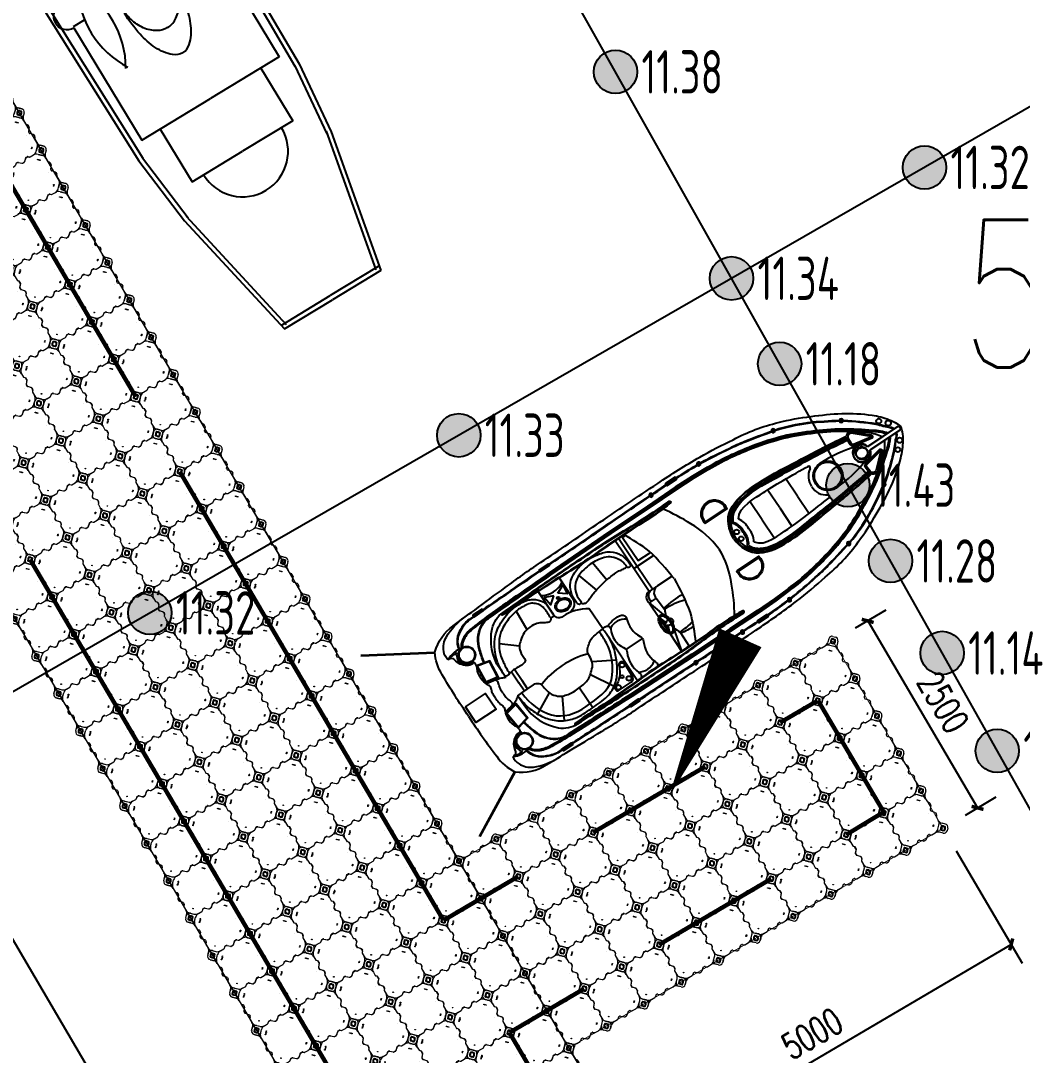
# Model space of a CAD drawing. Extents: x -51322 to 334811, y -147916 to 129288.
# Drawn here: x 205391 to 216934, y -2061 to 9863 of the extents above; entities that cross this region are included whole.
import ezdxf
from ezdxf.enums import TextEntityAlignment as Align

# ---------------------------------------------------------------- set-up
doc = ezdxf.new("R2010")
doc.units = 0
doc.header["$LTSCALE"] = 1000
doc.header["$MEASUREMENT"] = 0
doc.layers.get('0').update_dxf_attribs({"lineweight": 5})
doc.layers.add('2维浮筒', color=7, linetype='Continuous', lineweight=5)
for name, color, linetype in [('DIM_SYMB', 3, 'Continuous'), ('dmx', 1, 'Continuous'), ('furniture', 6, 'Continuous'), ('GCD', 1, 'Continuous'), ('PUB_DIM', 3, 'Continuous'), ('PUB_TEXT', 7, 'Continuous'), ('栏杆', 6, 'Continuous'), ('蓝色浮筒', 150, 'Continuous')]:
    doc.layers.add(name, color=color, linetype=linetype)
doc.styles.add('_TCH_DIM', font='SIMPLEX', dxfattribs={"bigfont": 'GBCBIG'})
doc.styles.add('_TCH_DIM_T3', font='SIMPLEX', dxfattribs={"width": 0.705882, "bigfont": 'GBCBIG'})
doc.styles.get("Standard").update_dxf_attribs({"font": 'gbenor.shx', "bigfont": 'gbcbig.shx'})
doc.dimstyles.new('_TCH_ARCH&&100', dxfattribs={"dimtxt": 297.5, "dimasz": 100, "dimexe": 250, "dimexo": 300, "dimgap": 126.25, "dimtad": 1, "dimdec": 0, "dimzin": 0, "dimdsep": 46, "dimtxsty": '_TCH_DIM_T3', "dimblk": 'ARCHTICK', "dimcen": 0.09, "dimclrt": 7, "dimazin": 2, "dimtfac": 1, "dimtdec": 0, "dimtix": 1, "dimtmove": 2, "dimatfit": 3, "dimfxl": 0, "dimtolj": 1, "dimtzin": 0, "dimarcsym": 0})

# ---------------------------------------------------------------- blocks, each defined once
blk = doc.blocks.new('gc200')
h = blk.add_hatch(color=256)
edge = h.paths.add_edge_path()
edge.add_arc((0, 0), 0.25, 0, 360)
blk.add_circle((0, 0), 0.25)
blk = doc.blocks.new('dfdfsdf')
at = {"layer": 'dmx', "linetype": 'Continuous'}
for p, q in [((113978.321, -17491.72), (113950.583, -17442.377)), ((113986.338, -17447.052), (113914.94, -17488.126))]:
    blk.add_line(p, q, dxfattribs=at)
at = {"layer": 'GCD', "linetype": 'Continuous'}
ref = blk.add_blockref('gc200', (113959.968, -17459.072, 11.38), dxfattribs=at)
ref.add_attrib('height', '11.38', dxfattribs={"linetype": 'Continuous', "height": 0.5, "width": 0.8}).set_placement((113960.268, -17459.072, 18.776), align=Align.MIDDLE_LEFT)
ref = blk.add_blockref('gc200', (113963.529, -17460.174, 11.32), dxfattribs=at)
ref.add_attrib('height', '11.32', dxfattribs={"linetype": 'Continuous', "height": 0.5, "width": 0.8}).set_placement((113963.829, -17460.174), align=Align.MIDDLE_LEFT)
ref = blk.add_blockref('gc200', (113961.306, -17461.452, 11.34), dxfattribs=at)
ref.add_attrib('height', '11.34', dxfattribs={"linetype": 'Continuous', "height": 0.5, "width": 0.8}).set_placement((113961.606, -17461.452), align=Align.MIDDLE_LEFT)
ref = blk.add_blockref('gc200', (113961.86, -17462.437, 11.18), dxfattribs=at)
ref.add_attrib('height', '11.18', dxfattribs={"linetype": 'Continuous', "height": 0.5, "width": 0.8}).set_placement((113962.16, -17462.437, 18.776), align=Align.MIDDLE_LEFT)
ref = blk.add_blockref('gc200', (113958.162, -17463.261, 11.33), dxfattribs=at)
ref.add_attrib('height', '11.33', dxfattribs={"linetype": 'Continuous', "height": 0.5, "width": 0.8}).set_placement((113958.462, -17463.261, 11.33), align=Align.MIDDLE_LEFT)
ref = blk.add_blockref('gc200', (113962.647, -17463.836, 11.43), dxfattribs=at)
ref.add_attrib('height', '11.43', dxfattribs={"linetype": 'Continuous', "height": 0.5, "width": 0.8}).set_placement((113962.947, -17463.836, 18.776), align=Align.MIDDLE_LEFT)
ref = blk.add_blockref('gc200', (113963.137, -17464.709, 11.28), dxfattribs=at)
ref.add_attrib('height', '11.28', dxfattribs={"linetype": 'Continuous', "height": 0.5, "width": 0.8}).set_placement((113963.437, -17464.709, 18.776), align=Align.MIDDLE_LEFT)
ref = blk.add_blockref('gc200', (113954.603, -17465.308, 11.32), dxfattribs=at)
ref.add_attrib('height', '11.32', dxfattribs={"linetype": 'Continuous', "height": 0.5, "width": 0.8}).set_placement((113954.903, -17465.308, 11.32), align=Align.MIDDLE_LEFT)
ref = blk.add_blockref('gc200', (113963.733, -17465.77, 11.14), dxfattribs=at)
ref.add_attrib('height', '11.14', dxfattribs={"linetype": 'Continuous', "height": 0.5, "width": 0.8}).set_placement((113964.033, -17465.77, 18.776), align=Align.MIDDLE_LEFT)
ref = blk.add_blockref('gc200', (113964.368, -17466.898, 11.37), dxfattribs=at)
ref.add_attrib('height', '11.37', dxfattribs={"linetype": 'Continuous', "height": 0.5, "width": 0.8}).set_placement((113964.668, -17466.898, 18.776), align=Align.MIDDLE_LEFT)
blk = doc.blocks.new('aefgfhfgh')
at = {"layer": '2维浮筒', "color": 150, "lineweight": 0}
for p, q in [((-49, 527), (-27, 549)), ((55, 479), (21, 445)), ((27, 549), (55, 521)), ((149, 500), (105, 500)), ((171, 484), (155, 497)), ((193, 481), (177, 481)), ((199, 484), (232, 513)), ((261, 516), (239, 516)), ((301, 484), (268, 513)), ((307, 481), (323, 481)), ((329, 484), (345, 497)), ((395, 500), (351, 500)), ((473, 549), (445, 521)), ((479, 445), (445, 479)), ((527, 549), (549, 527)), ((-49, 473), (-21, 445)), ((0, 351), (0, 395)), ((500, 351), (500, 395)), ((549, 473), (521, 445)), ((-16, 304), (-16, 326)), ((-13, 333), (-3, 345)), ((-13, 297), (16, 264)), ((19, 242), (19, 258)), ((481, 307), (481, 323)), ((484, 329), (497, 345)), ((484, 301), (513, 268)), ((516, 239), (516, 261)), ((-16, 196), (-16, 174)), ((-13, 203), (16, 236)), ((-13, 167), (-3, 155)), ((0, 105), (0, 149)), ((481, 193), (481, 177)), ((484, 199), (513, 232)), ((484, 171), (497, 155)), ((500, 105), (500, 149)), ((-49, 27), (-21, 55)), ((55, 21), (21, 55)), ((203, -13), (236, 16)), ((258, 19), (242, 19)), ((297, -13), (264, 16)), ((479, 55), (445, 21)), ((549, 27), (521, 55)), ((-27, -49), (-49, -27)), ((27, -49), (55, -21)), ((149, 0), (105, 0)), ((167, -13), (155, -3)), ((196, -16), (174, -16)), ((304, -16), (326, -16)), ((333, -13), (345, -3)), ((395, 0), (351, 0)), ((473, -49), (445, -21)), ((549, -27), (527, -49))]:
    blk.add_line(p, q, dxfattribs=at)
for centre in [(76, 415), (85, 424), (420, 420), (71, 89), (80, 80), (89, 71), (407, 65), (415, 76), (424, 85), (435, 93)]:
    blk.add_circle(centre, 3.5, dxfattribs=at)
for centre, radius, start, end in [((-22, 500), 38, 135, 225), ((-24, 500), 7, 90, 270), ((0, 522), 38, 45, 135), ((0, 500), 25, 106.2602, 163.7398), ((0, 500), 25, 196.2602, 253.7398), ((0, 524), 7, 0, 180), ((0, 500), 25, 16.2602, 73.7398), ((0, 500), 25, 286.2602, 343.7398), ((24, 500), 7, 270, 90), ((105, 570), 70, 225, 270), ((105, 430), 70, 90, 135), ((149, 490), 10, 47.7263, 90), ((177, 491), 10, 227.7263, 270), ((193, 491), 10, 270, 312.2737), ((239, 506), 10, 90, 132.2737), ((261, 506), 10, 47.7263, 90), ((307, 491), 10, 227.7263, 270), ((323, 491), 10, 270, 312.2737), ((351, 490), 10, 90, 132.2737), ((395, 570), 70, 270, 315), ((395, 430), 70, 45, 90), ((476, 500), 7, 90, 270), ((500, 522), 38, 45, 135), ((500, 500), 25, 106.2602, 163.7398), ((500, 500), 25, 196.2602, 253.7398), ((500, 524), 7, 0, 180), ((500, 500), 25, 16.2602, 73.7398), ((500, 500), 25, 286.2602, 343.7398), ((524, 500), 7, 270, 90), ((522, 500), 38, 315, 45), ((-70, 395), 70, 0, 45), ((0, 476), 7, 180, 0), ((70, 395), 70, 135, 180), ((430, 395), 70, 0, 45), ((500, 476), 7, 180, 0), ((570, 395), 70, 135, 180), ((-6, 326), 10, 137.7263, 180), ((-6, 304), 10, 180, 222.2737), ((-10, 351), 10, 317.7263, 0), ((9, 258), 10, 0, 42.2737), ((9, 242), 10, 317.7263, 0), ((491, 323), 10, 137.7263, 180), ((491, 307), 10, 180, 222.2737), ((490, 351), 10, 317.7263, 0), ((506, 261), 10, 0, 42.2737), ((506, 239), 10, 317.7263, 0), ((-6, 196), 10, 137.7263, 180), ((-6, 174), 10, 180, 222.2737), ((-10, 149), 10, 0, 42.2737), ((491, 193), 10, 137.7263, 180), ((491, 177), 10, 180, 222.2737), ((490, 149), 10, 0, 42.2737), ((-22, 0), 38, 135, 225), ((-24, 0), 7, 90, 270), ((0, 0), 25, 106.2602, 163.7398), ((-70, 105), 70, 315, 0), ((0, 24), 7, 0, 180), ((70, 105), 70, 180, 225), ((0, 0), 25, 16.2602, 73.7398), ((24, 0), 7, 270, 90), ((105, 70), 70, 225, 270), ((242, 9), 10, 90, 132.2737), ((258, 9), 10, 47.7263, 90), ((395, 70), 70, 270, 315), ((476, 0), 7, 90, 270), ((500, 0), 25, 106.2602, 163.7398), ((430, 105), 70, 315, 0), ((500, 24), 7, 0, 180), ((570, 105), 70, 180, 225), ((500, 0), 25, 16.2602, 73.7398), ((524, 0), 7, 270, 90), ((522, 0), 38, 315, 45), ((0, -22), 38, 225, 315), ((0, 0), 25, 196.2602, 253.7398), ((0, -24), 7, 180, 0), ((0, 0), 25, 286.2602, 343.7398), ((105, -70), 70, 90, 135), ((149, -10), 10, 47.7263, 90), ((174, -6), 10, 227.7263, 270), ((196, -6), 10, 270, 312.2737), ((304, -6), 10, 227.7263, 270), ((326, -6), 10, 270, 312.2737), ((351, -10), 10, 90, 132.2737), ((395, -70), 70, 45, 90), ((500, -22), 38, 225, 315), ((500, 0), 25, 196.2602, 253.7398), ((500, -24), 7, 180, 0), ((500, 0), 25, 286.2602, 343.7398)]:
    blk.add_arc(centre, radius, start, end, dxfattribs=at)
at = {"layer": '蓝色浮筒'}
for centre, radius, start, end in [((-25, 500), 5, 84.2608, 275.7392), ((0, 500), 25, 101.4783, 168.5217), ((0, 500), 25, 191.4783, 258.5217), ((0, 525), 5, 354.2608, 185.7392), ((0, 500), 25, 11.4783, 78.5217), ((0, 500), 25, 281.4783, 348.5217), ((25, 500), 5, 264.2608, 95.7392), ((475, 500), 5, 84.2608, 275.7392), ((500, 500), 25, 101.4783, 168.5217), ((500, 500), 25, 191.4783, 258.5217), ((500, 525), 5, 354.2608, 185.7392), ((500, 500), 25, 11.4783, 78.5217), ((500, 500), 25, 281.4783, 348.5217), ((525, 500), 5, 264.2608, 95.7392), ((0, 475), 5, 174.2608, 5.7392), ((500, 475), 5, 174.2608, 5.7392), ((-25, 0), 5, 84.2608, 275.7392), ((0, 0), 25, 101.4783, 168.5217), ((0, 25), 5, 354.2608, 185.7392), ((0, 0), 25, 11.4783, 78.5217), ((25, 0), 5, 264.2608, 95.7392), ((475, 0), 5, 84.2608, 275.7392), ((500, 0), 25, 101.4783, 168.5217), ((500, 25), 5, 354.2608, 185.7392), ((500, 0), 25, 11.4783, 78.5217), ((525, 0), 5, 264.2608, 95.7392), ((0, 0), 25, 191.4783, 258.5217), ((0, -25), 5, 174.2608, 5.7392), ((0, 0), 25, 281.4783, 348.5217), ((500, 0), 25, 191.4783, 258.5217), ((500, -25), 5, 174.2608, 5.7392), ((500, 0), 25, 281.4783, 348.5217)]:
    blk.add_arc(centre, radius, start, end, dxfattribs=at)
blk = doc.blocks.new('浮筒')
at = {"layer": '蓝色浮筒'}
blk.add_line((441, 238), (441, 238), dxfattribs=at)
for centre, radius, start, end in [((-25, 500), 5, 84.2608, 275.7392), ((0, 500), 25, 101.4783, 168.5217), ((0, 500), 25, 191.4783, 258.5217), ((0, 525), 5, 354.2608, 185.7392), ((0, 500), 25, 11.4783, 78.5217), ((0, 500), 25, 281.4783, 348.5217), ((25, 500), 5, 264.2608, 95.7392), ((475, 500), 5, 84.2608, 275.7392), ((500, 500), 25, 101.4783, 168.5217), ((500, 500), 25, 191.4783, 258.5217), ((500, 525), 5, 354.2608, 185.7392), ((500, 500), 25, 11.4783, 78.5217), ((500, 500), 25, 281.4783, 348.5217), ((525, 500), 5, 264.2608, 95.7392), ((0, 475), 5, 174.2608, 5.7392), ((500, 475), 5, 174.2608, 5.7392), ((-25, 0), 5, 84.2608, 275.7392), ((0, 0), 25, 101.4783, 168.5217), ((0, 25), 5, 354.2608, 185.7392), ((0, 0), 25, 11.4783, 78.5217), ((25, 0), 5, 264.2608, 95.7392), ((475, 0), 5, 84.2608, 275.7392), ((500, 0), 25, 101.4783, 168.5217), ((500, 25), 5, 354.2608, 185.7392), ((500, 0), 25, 11.4783, 78.5217), ((525, 0), 5, 264.2608, 95.7392), ((0, 0), 25, 191.4783, 258.5217), ((0, -25), 5, 174.2608, 5.7392), ((0, 0), 25, 281.4783, 348.5217), ((500, 0), 25, 191.4783, 258.5217), ((500, -25), 5, 174.2608, 5.7392), ((500, 0), 25, 281.4783, 348.5217)]:
    blk.add_arc(centre, radius, start, end, dxfattribs=at)
at = {"layer": '蓝色浮筒', "rotation": 180.0000000383531}
blk.add_blockref('aefgfhfgh', (500, 500), dxfattribs=at)
blk = doc.blocks.new('*U65')
at = {"layer": '蓝色浮筒', "rotation": 180.0000000383531}
blk.add_blockref('浮筒', (250, 250), dxfattribs=at)
blk = doc.blocks.new('*U66')
at = {"color": 0, "linetype": 'ByBlock', "lineweight": -2, "transparency": 16777216}
for p in [(0, 24000), (0, 23500), (500, 23500), (1000, 23500), (0, 23000), (500, 23000), (1000, 23000), (1500, 23000), (2000, 23000), (0, 22500), (500, 22500), (1000, 22500), (1500, 22500), (2000, 22500), (2500, 22500), (0, 22000), (500, 22000), (1000, 22000), (1500, 22000), (2000, 22000), (2500, 22000), (0, 21500), (500, 21500), (1000, 21500), (1500, 21500), (2000, 21500), (2500, 21500), (0, 21000), (500, 21000), (1000, 21000), (1500, 21000), (2000, 21000), (2500, 21000), (0, 20500), (500, 20500), (1000, 20500), (1500, 20500), (2000, 20500), (2500, 20500), (0, 20000), (500, 20000), (1000, 20000), (1500, 20000), (2000, 20000), (2500, 20000), (0, 19500), (500, 19500), (1000, 19500), (1500, 19500), (2000, 19500), (2500, 19500), (0, 19000), (500, 19000), (1000, 19000), (1500, 19000), (2000, 19000), (2500, 19000), (0, 18500), (500, 18500), (1000, 18500), (1500, 18500), (2000, 18500), (2500, 18500), (0, 18000), (500, 18000), (1000, 18000), (1500, 18000), (2000, 18000), (2500, 18000), (0, 17500), (500, 17500), (1000, 17500), (1500, 17500), (2000, 17500), (2500, 17500), (0, 17000), (500, 17000), (1000, 17000), (1500, 17000), (2000, 17000), (2500, 17000), (0, 16500), (500, 16500), (1000, 16500), (1500, 16500), (2000, 16500), (2500, 16500), (0, 16000), (500, 16000), (1000, 16000), (1500, 16000), (2000, 16000), (2500, 16000), (0, 15500), (500, 15500), (1000, 15500), (1500, 15500), (2000, 15500), (2500, 15500), (0, 15000), (500, 15000), (1000, 15000), (1500, 15000), (2000, 15000), (0, 14500), (500, 14500), (1000, 14500), (1500, 14500), (2000, 14500), (0, 14000), (500, 14000), (1000, 14000), (1500, 14000), (0, 13500), (500, 13500), (1000, 13500), (1500, 13500), (0, 13000), (500, 13000), (1000, 13000), (0, 12500), (500, 12500), (0, 12000), (500, 12000), (0, 11500), (0, 11000)]:
    blk.add_blockref('*U65', p, dxfattribs=at)
blk = doc.blocks.new('*U67')
at = {"layer": '蓝色浮筒', "rotation": 180.0000000383531}
blk.add_blockref('浮筒', (250, 250), dxfattribs=at)
blk = doc.blocks.new('*U68')
at = {"color": 0, "linetype": 'ByBlock', "lineweight": -2, "transparency": 16777216}
for p in [(0, 2000), (500, 2000), (1000, 2000), (1500, 2000), (2000, 2000), (2500, 2000), (3000, 2000), (3500, 2000), (4000, 2000), (4500, 2000), (0, 1500), (500, 1500), (1000, 1500), (1500, 1500), (2000, 1500), (2500, 1500), (3000, 1500), (3500, 1500), (4000, 1500), (4500, 1500), (0, 1000), (500, 1000), (1000, 1000), (1500, 1000), (2000, 1000), (2500, 1000), (3000, 1000), (3500, 1000), (4000, 1000), (4500, 1000), (0, 500), (500, 500), (1000, 500), (1500, 500), (2000, 500), (2500, 500), (3000, 500), (3500, 500), (4000, 500), (4500, 500), (0, 0), (500, 0), (1000, 0), (1500, 0), (2000, 0), (2500, 0), (3000, 0), (3500, 0), (4000, 0), (4500, 0)]:
    blk.add_blockref('*U67', p, dxfattribs=at)
blk = doc.blocks.new('YATE1_P')
for p, q in [((102.93, 9.82), (121.39, 9.54)), ((102.94, 10.32), (121.4, 10.04)), ((121.4, 10.04), (129.23, 9.2)), ((121.34, 9.54), (129.18, 8.7)), ((128.92, 8.81), (144.01, 5.73)), ((129.23, 9.2), (144.32, 6.12)), ((105.99, 8.64), (119.72, 8.64)), ((119.72, 8.64), (119.72, 0.24)), ((119.72, 6.4), (126.17, 6.4)), ((126.17, 6.4), (126.17, 0.24)), ((143.82, 6.12), (143.82, 0.24)), ((144.32, 6.12), (144.32, 0.24)), ((119.72, -8.16), (119.72, 0.24)), ((126.17, -5.92), (126.17, 0.24)), ((143.82, -5.64), (143.82, 0.24)), ((144.32, -5.64), (144.32, 0.24)), ((128.92, -8.32), (144.01, -5.24)), ((119.72, -5.92), (126.17, -5.92)), ((129.23, -8.72), (144.32, -5.64)), ((105.85, -8.12), (105.85, -6.77)), ((105.99, -8.16), (119.72, -8.16)), ((121.34, -9.06), (129.18, -8.22)), ((102.93, -9.34), (121.39, -9.06)), ((102.94, -9.84), (121.4, -9.56)), ((121.4, -9.56), (129.23, -8.72))]:
    blk.add_line(p, q)
for points in [[(111.05, 0.24, 0.136324), (110.74, 1.35, 0.106966), (109.74, 2.42, 0.081428), (108.35, 3.07, 0.069513), (106.57, 3.32, 0.069513), (104.79, 3.07, 0.081428), (103.41, 2.42, 0.106966), (102.41, 1.35, 0.136324), (102.1, 0.24, 0.136324)], [(114.12, 0.24, 0.185729), (113.73, 1.26, 0.10191), (112.16, 2.42, 0.060644), (110.14, 3.06, 0.046969), (107.41, 3.32, 0.046969)], [(111.05, 0.24, -0.136324), (110.74, -0.87, -0.106966), (109.74, -1.94, -0.081428), (108.35, -2.59, -0.069513), (106.57, -2.84, -0.069513), (104.79, -2.59, -0.081428), (103.41, -1.94, -0.106966), (102.41, -0.87, -0.136324), (102.1, 0.24, -0.136324)], [(114.12, 0.24, -0.185729), (113.73, -0.78, -0.10191), (112.16, -1.94, -0.060644), (110.14, -2.58, -0.046969), (107.41, -2.84, -0.046969)]]:
    blk.add_lwpolyline(points, format="xyb")
for centre, radius, start, end in [((126.17, 0.24), 4.76, 0, 90), ((126.17, 0.24), 4.76, 270, 0), ((107.33, -14.12), 9.84, 58.74, 119.7708), ((107.33, 2.96), 9.84, 240.2292, 301.26), ((104.56, -8.12), 1.43, 181.3023, 358.6977)]:
    blk.add_arc(centre, radius, start, end)
blk = doc.blocks.new('A$C8620f102')
for p, q in [((2.551, 10.472), (2.066, 10.472)), ((2.551, 10.472), (3.035, 10.472)), ((2.551, 9.981), (2.045, 9.981)), ((2.551, 9.981), (3.056, 9.981)), ((2.551, 9.49), (2.043, 9.49)), ((2.551, 9.49), (3.058, 9.49)), ((1.841, 6.498), (1.066, 6.498)), ((2.694, 6.454), (2.694, 6.261)), ((1.841, 6.406), (1.066, 6.406)), ((2.694, 6.261), (3.098, 6.378)), ((2.694, 6.261), (3.092, 6.261)), ((3.289, 6.329), (3.129, 6.271)), ((3.299, 6.303), (3.157, 6.252)), ((3.183, 6.261), (3.465, 6.261)), ((3.349, 6.303), (3.496, 6.25)), ((3.358, 6.329), (3.523, 6.27)), ((3.531, 6.394), (4.033, 6.261)), ((3.556, 6.261), (4.033, 6.261)), ((1.197, 5.69), (1.706, 5.742)), ((3.291, 5.219), (3.291, 5.672)), ((1.269, 5.264), (1.773, 5.411)), ((2.743, 5.042), (4.034, 5.042)), ((3.08, 4.409), (3.369, 4.9)), ((3.314, 4.213), (3.843, 4.521)), ((3.428, 3.833), (3.979, 3.836)), ((1.148, 3.599), (1.638, 3.571)), ((3.364, 3.392), (3.862, 3.115)), ((1.548, 2.859), (1.854, 3.219)), ((3.137, 3.19), (3.391, 2.692)), ((2.24, 2.828), (2.551, 2.828)), ((2.247, 2.735), (2.551, 2.735)), ((2.782, 2.828), (2.551, 2.828)), ((2.783, 2.735), (2.551, 2.735)), ((1.268, 1.921), (1.262, 1.909)), ((3.833, 1.921), (3.84, 1.909)), ((0, 0.057), (0.887, 1.52)), ((0.013, 0.049), (0.9, 1.512)), ((4.2, 1.513), (4.993, 0)), ((4.214, 1.52), (5.002, 0.016))]:
    blk.add_line(p, q)
for points in [[(2.551, 1.341, -0.01736), (1.42, 1.368, -0.12634), (0.887, 1.52, -0.172899), (0.62, 2.207, -0.013884), (0.596, 2.82, -0.008973), (0.555, 3.695, -0.01509), (0.528, 4.697, 0.002245), (0.518, 6.241, -0.003342), (0.514, 7.955, -0.016984), (0.549, 9.103, -0.024546), (0.644, 9.964, -0.067942), (0.894, 11.047, -0.033948), (1.197, 11.753, -0.022001), (1.533, 12.382, -0.042872), (1.956, 12.94, -0.059514), (2.26, 13.208, -0.046364), (2.433, 13.309, -0.104882), (2.551, 13.341, -0.104882)], [(0.682, 3.757, 0.006425), (0.669, 4.701, 0.002217), (0.659, 6.243, -0.003368), (0.649, 7.97, -0.024633), (0.668, 9.058, -0.015037), (0.757, 9.773, -0.025439), (0.825, 10.169, -0.013843), (1.017, 10.982, -0.040266), (1.317, 11.705, -0.016729), (1.689, 12.335, -0.029739), (2.166, 12.908, 0.01525), (2.423, 13.147, -0.132389), (2.478, 13.181, -0.028442), (2.502, 13.188, -0.028442)], [(0.695, 3.757, 0.006424), (0.683, 4.702, 0.002217), (0.672, 6.243, -0.003368), (0.662, 7.97, -0.024633), (0.682, 9.057, -0.015038), (0.77, 9.771, -0.025461), (0.838, 10.166, -0.013839), (1.03, 10.978, -0.040238), (1.329, 11.698, -0.016715), (1.701, 12.327, -0.029693), (2.176, 12.898, 0.015234), (2.433, 13.137, -0.134036), (2.482, 13.168, -0.024879), (2.502, 13.174, -0.024879)], [(2.551, 1.341, 0.01736), (3.681, 1.368, 0.12634), (4.214, 1.52, 0.172899), (4.481, 2.207, 0.013884), (4.505, 2.82, 0.008973), (4.546, 3.695, 0.01509), (4.573, 4.697, -0.002245), (4.583, 6.241, 0.003342), (4.587, 7.955, 0.016984), (4.552, 9.103, 0.024546), (4.457, 9.964, 0.067942), (4.207, 11.047, 0.033948), (3.904, 11.753, 0.022001), (3.568, 12.382, 0.042872), (3.145, 12.94, 0.059514), (2.841, 13.208, 0.046364), (2.668, 13.309, 0.104882), (2.551, 13.341, 0.104882)], [(4.42, 3.757, -0.006425), (4.432, 4.701, -0.002217), (4.442, 6.243, 0.003368), (4.453, 7.97, 0.024633), (4.433, 9.058, 0.015037), (4.344, 9.773, 0.025439), (4.276, 10.169, 0.013843), (4.084, 10.982, 0.040266), (3.784, 11.705, 0.016729), (3.412, 12.335, 0.029739), (2.935, 12.908, -0.01525), (2.678, 13.147, 0.132389), (2.623, 13.181, 0.028442), (2.599, 13.188, 0.028442)], [(4.406, 3.757, -0.006424), (4.418, 4.702, -0.002217), (4.429, 6.243, 0.003368), (4.439, 7.97, 0.024633), (4.419, 9.057, 0.015038), (4.331, 9.771, 0.025461), (4.263, 10.166, 0.013839), (4.071, 10.978, 0.040238), (3.772, 11.698, 0.016715), (3.4, 12.327, 0.029693), (2.925, 12.898, -0.015234), (2.668, 13.137, 0.134036), (2.619, 13.168, 0.024879), (2.599, 13.174, 0.024879)], [(0.842, 9.12, -0.031596), (0.907, 9.752, -0.004928), (0.985, 10.169, -0.02844), (1.18, 10.88, -0.042875), (1.475, 11.56, -0.035347), (1.839, 12.205, -0.024093), (2.247, 12.759, -0.079837), (2.502, 13.025)], [(0.855, 9.119, -0.031592), (0.92, 9.75, -0.004926), (0.999, 10.166, -0.028436), (1.193, 10.875, -0.042895), (1.487, 11.554, -0.035363), (1.851, 12.197, -0.024111), (2.258, 12.751, -0.077658), (2.502, 13.008, -0.077658)], [(0.869, 9.119, -0.031588), (0.934, 9.748, -0.004924), (1.012, 10.163, -0.028433), (1.207, 10.871, -0.042917), (1.499, 11.548, -0.035379), (1.862, 12.19, -0.02413), (2.269, 12.742, -0.075408), (2.502, 12.99, -0.075408)], [(4.259, 9.12, 0.031596), (4.194, 9.752, 0.004928), (4.116, 10.169, 0.02844), (3.921, 10.88, 0.042875), (3.626, 11.56, 0.035347), (3.262, 12.205, 0.024093), (2.854, 12.759, 0.079837), (2.599, 13.025)], [(4.246, 9.119, 0.031592), (4.181, 9.75, 0.004926), (4.103, 10.166, 0.028436), (3.908, 10.875, 0.042895), (3.614, 11.554, 0.035363), (3.25, 12.197, 0.024111), (2.843, 12.751, 0.077658), (2.599, 13.008, 0.077658)], [(4.232, 9.119, 0.031588), (4.167, 9.748, 0.004924), (4.089, 10.163, 0.028433), (3.895, 10.871, 0.042917), (3.602, 11.548, 0.035379), (3.239, 12.19, 0.02413), (2.832, 12.742, 0.075408), (2.599, 12.99, 0.075408)], [(0.897, 9.118, -0.031581), (0.961, 9.743, -0.00492), (1.039, 10.157, -0.028426), (1.233, 10.862, -0.042959), (1.524, 11.536, -0.035411), (1.885, 12.175, -0.028829), (2.227, 12.638, -0.092336), (2.502, 12.86, -0.080328)], [(2.093, 12.151), (2.204, 12.143, 0.382221), (2.306, 12.207), (2.389, 12.629, 0.786544), (2.329, 12.677), (2.011, 12.339, 0.616464), (2.093, 12.151, 3.844907)], [(4.204, 9.118, 0.031581), (4.14, 9.743, 0.00492), (4.062, 10.157, 0.028426), (3.868, 10.862, 0.042959), (3.577, 11.536, 0.035411), (3.216, 12.175, 0.028829), (2.874, 12.638, 0.092336), (2.599, 12.86, 0.080328)], [(3.008, 12.151), (2.897, 12.143, -0.382221), (2.795, 12.207), (2.712, 12.629, -0.786544), (2.772, 12.677), (3.09, 12.339, -0.616464), (3.008, 12.151, -3.844907)], [(0.842, 9.12), (0.822, 8.712), (0.812, 8.241), (0.817, 7.472), (0.817, 6.417), (0.837, 4.724, -0.002601), (0.857, 3.805, 0.004411), (0.873, 3.024, 0.013009), (0.91, 2.487, 0.113396), (1.012, 2.2, 0.146005), (1.152, 2.079, 1.595219)], [(0.855, 9.119), (0.836, 8.712), (0.826, 8.241), (0.831, 7.472), (0.831, 6.417), (0.851, 4.724, -0.002601), (0.871, 3.805, 0.004411), (0.887, 3.024, 0.013003), (0.923, 2.488, 0.113337), (1.023, 2.207, 0.144821), (1.155, 2.093, 0.138987)], [(0.869, 9.119), (0.85, 8.711), (0.84, 8.24), (0.845, 7.472), (0.845, 6.417), (0.864, 4.725, -0.002601), (0.885, 3.806, 0.00441), (0.901, 3.025, 0.012997), (0.937, 2.49, 0.113276), (1.035, 2.215, 0.142458), (1.159, 2.106, 0.142458)], [(0.897, 9.117), (0.877, 8.711), (0.868, 8.24), (0.873, 7.472), (0.873, 6.417), (0.892, 4.725, -0.002601), (0.912, 3.806, 0.00441), (0.929, 3.026, 0.002867), (0.934, 2.908, 0.002867)], [(4.232, 9.119), (4.251, 8.711), (4.261, 8.24), (4.256, 7.472), (4.256, 6.417), (4.237, 4.725, 0.002601), (4.217, 3.806, -0.00441), (4.2, 3.025, -0.012997), (4.164, 2.49, -0.113276), (4.066, 2.215, -0.142458), (3.942, 2.106, -0.142458)], [(4.246, 9.119), (4.265, 8.712), (4.275, 8.241), (4.27, 7.472), (4.27, 6.417), (4.25, 4.724, 0.002601), (4.23, 3.805, -0.004411), (4.214, 3.024, -0.013003), (4.178, 2.488, -0.113337), (4.078, 2.207, -0.144821), (3.946, 2.093, -0.138987)], [(4.259, 9.12), (4.279, 8.712), (4.289, 8.241), (4.284, 7.472), (4.284, 6.417), (4.264, 4.724, 0.002601), (4.244, 3.805, -0.004411), (4.228, 3.024, -0.013009), (4.191, 2.487, -0.113396), (4.089, 2.2, -0.146005), (3.949, 2.079, -1.595219)], [(4.204, 9.117), (4.224, 8.711), (4.233, 8.24), (4.228, 7.472), (4.228, 6.417), (4.209, 4.725, 0.002601), (4.189, 3.806, -0.00441), (4.172, 3.026, -0.002867), (4.167, 2.908, -0.002867)], [(1.892, 8.352), (1.892, 8.96, 0.483063), (1.51, 8.662, 0.50024), (1.892, 8.352, 0.418424)], [(3.209, 8.352), (3.209, 8.96, -0.483063), (3.591, 8.662, -0.50024), (3.209, 8.352, -0.418424)], [(2.551, 8.286, 0.096403), (1.711, 8.072, 0.040538), (1.071, 7.727, 1.92312)], [(2.551, 8.286, -0.096403), (3.39, 8.072, -0.040538), (4.03, 7.727, -1.92312)], [(2.285, 2.551), (2.035, 2.551, -0.202722), (1.176, 2.918, -0.178768), (1.002, 3.337, 0.010028), (0.983, 4.195, -0.005356), (0.971, 5.613, -0.016605), (0.989, 6.759, 0.018921), (1.004, 7.948, -0.925873), (1.05, 7.955, -0.041202), (1.07, 7.744, -0.024461), (1.071, 7.062, 0.012888), (1.079, 5.748, -0.019359), (1.064, 4.979, 0.002375), (1.046, 4.09, -0.006386), (1.051, 3.524, -0.013656), (1.048, 3.297, -0.862706), (1.005, 3.292, 0.648089)], [(1.018, 3.295, -0.016488), (1.015, 3.337, 0.010023), (0.997, 4.196, -0.005356), (0.985, 5.613, -0.016607), (1.003, 6.758, 0.018921), (1.017, 7.949, 0.01143), (1.017, 7.949, -0.913283), (1.036, 7.953, -0.041174), (1.056, 7.744, -0.024478), (1.057, 7.062, 0.012889), (1.065, 5.748, -0.019362), (1.05, 4.98, 0.002377), (1.032, 4.09, -0.006391), (1.037, 3.524, -0.013664), (1.034, 3.297, 0.000701), (1.034, 3.297, -0.819976), (1.018, 3.295, -0.819976)], [(2.792, 2.551), (3.066, 2.551, 0.202722), (3.925, 2.918, 0.178768), (4.099, 3.337, -0.010028), (4.118, 4.195, 0.005356), (4.13, 5.613, 0.016605), (4.112, 6.759, -0.018921), (4.097, 7.948, 0.925873), (4.051, 7.955, 0.041202), (4.031, 7.744, 0.024461), (4.03, 7.062, -0.012888), (4.022, 5.748, 0.019359), (4.037, 4.979, -0.002375), (4.055, 4.09, 0.006386), (4.05, 3.524, 0.013656), (4.053, 3.297, 0.862706), (4.096, 3.292, -0.648089)], [(4.083, 3.295, 0.016488), (4.086, 3.337, -0.010023), (4.104, 4.196, 0.005356), (4.116, 5.613, 0.016607), (4.098, 6.758, -0.018921), (4.084, 7.949, -0.01143), (4.084, 7.949, 0.913283), (4.065, 7.953, 0.041174), (4.045, 7.744, 0.024478), (4.044, 7.062, -0.012889), (4.036, 5.748, 0.019362), (4.051, 4.98, -0.002377), (4.069, 4.09, 0.006391), (4.064, 3.524, 0.013664), (4.067, 3.297, -0.000701), (4.067, 3.297, 0.819976), (4.083, 3.295, 0.819976)], [(2.551, 7.051, 0.033687), (1.699, 6.921, 0.051879), (1.066, 6.645, 1.92312)], [(2.473, 7.041), (2.473, 6.641, 0.462925), (2.694, 6.454), (3.016, 6.473)], [(2.551, 7.051, -0.033687), (3.402, 6.921, -0.051879), (4.035, 6.645, -1.92312)], [(2.473, 6.641), (2.473, 6.468, 0.545737), (2.694, 6.326, 0.282905)], [(2.473, 6.468), (2.473, 6.406, 0.516839), (2.694, 6.261, 0.282905)], [(2.611, 5.174, -0.164009), (2.574, 5.573, -0.407559), (2.703, 5.627, 0.20466), (3.223, 5.651, -0.28657), (3.361, 5.655, 0.198759), (3.897, 5.618, -0.45148), (4.029, 5.593, -1.463971)], [(2.6, 5.036), (2.039, 5.036, 0.158322), (1.849, 4.432, -0.417676), (1.71, 4.276), (1.049, 4.276)], [(2.6, 5.036, -0.291269), (2.613, 5.176, -0.299867), (2.703, 5.188, 0.273478), (3.223, 5.197, -0.28657), (3.361, 5.201, 0.198759), (3.897, 5.164, -0.45148), (4.029, 5.14, -1.463971)], [(2.792, 2.551), (2.783, 2.661), (2.781, 2.994, -0.448043), (2.937, 3.153, 0.025561), (3.107, 3.181, 0.15676), (3.276, 3.282, 0.144288), (3.367, 3.398, 0.079427), (3.428, 3.671, 0.054179), (3.412, 3.985, 0.127294), (3.311, 4.217, -0.025195), (3.198, 4.347, 0.112656), (3.079, 4.409, 0.061652), (2.913, 4.434, -0.222278), (2.786, 4.49, -0.049109), (2.701, 4.591, -0.09997), (2.635, 4.717, -0.045992), (2.606, 4.926), (2.6, 5.036)], [(1.061, 4.853), (1.649, 4.853, -0.406088), (1.856, 4.561)], [(0.682, 3.757, -0.002942), (0.692, 3.07, 0.002013), (0.701, 2.633, 0.130442), (0.778, 2.321, 0.261246), (1.143, 2.01, 0.209197)], [(0.695, 3.757, -0.002941), (0.705, 3.07, 0.002014), (0.715, 2.633, 0.130992), (0.791, 2.327, 0.261832), (1.146, 2.024, 0.261832)], [(4.406, 3.757, 0.002941), (4.396, 3.07, -0.002014), (4.386, 2.633, -0.130992), (4.31, 2.327, -0.261832), (3.955, 2.024, -0.261832)], [(4.42, 3.757, 0.002942), (4.41, 3.07, -0.002013), (4.4, 2.633, -0.130442), (4.323, 2.321, -0.261246), (3.958, 2.01, -0.209197)], [(1.73, 2.337, -0.043334), (1.415, 2.417, -0.18333), (0.998, 2.737, -0.123985), (0.911, 3.114, 0.015377), (0.892, 3.387)], [(3.371, 2.337, 0.043334), (3.687, 2.417, 0.18333), (4.103, 2.737, 0.123985), (4.19, 3.114, -0.015377), (4.209, 3.387)], [(1.727, 2.323, -0.043195), (1.41, 2.404, -0.183415), (0.986, 2.73, -0.094511), (0.901, 3.02)], [(3.374, 2.323, 0.043195), (3.691, 2.404, 0.183415), (4.115, 2.73, 0.094511), (4.2, 3.02)], [(1.205, 1.672, -0.164393), (0.99, 1.699, -0.188684), (0.742, 1.936, -0.10758), (0.602, 2.549)], [(3.896, 1.672, 0.164393), (4.111, 1.699, 0.188684), (4.359, 1.936, 0.10758), (4.499, 2.549)]]:
    blk.add_lwpolyline(points, format="xyb")
for points in [[(2.502, 12.456), (2.502, 13.3)], [(2.502, 13.3), (2.502, 12.45)], [(2.599, 13.3), (2.599, 12.45)], [(2.599, 12.456), (2.599, 13.3)], [(0.643, 8.368), (0.619, 8.368), (0.619, 8.105), (0.645, 8.105)], [(0.659, 8.105), (0.677, 8.105), (0.677, 8.368), (0.657, 8.368)], [(4.442, 8.105), (4.424, 8.105), (4.424, 8.368), (4.444, 8.368)], [(4.458, 8.368), (4.482, 8.368), (4.482, 8.105), (4.456, 8.105)], [(1.098, 6.663), (1.098, 6.591), (1.743, 6.591), (1.743, 6.931)], [(2.473, 6.406), (1.841, 6.406), (1.841, 6.951)], [(2.473, 6.498), (1.841, 6.498)], [(3.65, 6.478), (4.035, 6.473)], [(0.669, 4.823), (0.651, 4.823), (0.651, 4.571), (0.672, 4.571)], [(0.686, 4.571), (0.7, 4.571), (0.7, 4.823), (0.682, 4.823)], [(4.415, 4.571), (4.401, 4.571), (4.401, 4.823), (4.419, 4.823)], [(4.432, 4.823), (4.45, 4.823), (4.45, 4.571), (4.429, 4.571)], [(0.693, 2.976), (0.668, 2.976), (0.668, 2.721), (0.699, 2.721)], [(0.712, 2.721), (0.722, 2.721), (0.722, 2.976), (0.707, 2.976)], [(4.389, 2.721), (4.379, 2.721), (4.379, 2.976), (4.394, 2.976)], [(4.408, 2.976), (4.433, 2.976), (4.433, 2.721), (4.402, 2.721)]]:
    blk.add_lwpolyline(points)
for points in [[(2.095, 12.185), (2.208, 12.177, 0.383069), (2.273, 12.216), (2.356, 12.642, 0.853636), (2.351, 12.65), (2.037, 12.316, 0.613527)], [(3.006, 12.185), (2.893, 12.177, -0.383069), (2.828, 12.216), (2.745, 12.642, -0.853636), (2.75, 12.65), (3.064, 12.316, -0.613527)], [(1.864, 8.375), (1.864, 8.937, 0.460147), (1.537, 8.662, 0.47706)], [(3.237, 8.375), (3.237, 8.937, -0.460147), (3.564, 8.662, -0.47706)], [(3.525, 5.013, 0.917705), (3.526, 4.87, -0.209704), (3.864, 4.543, 0.850912), (3.985, 4.562), (3.985, 4.893, 0.435659), (3.893, 4.991)]]:
    blk.add_lwpolyline(points, format="xyb", close=True)
for points in [[(1.335, 4.631), (1.25, 4.833), (1.468, 4.806)], [(1.335, 4.524), (1.25, 4.322), (1.468, 4.35)], [(2.125, 2.097), (2.184, 2.415), (1.757, 2.461), (1.687, 2.14)], [(2.113, 2.112), (2.168, 2.403), (1.768, 2.446), (1.703, 2.153)], [(2.976, 2.097), (2.917, 2.415), (3.344, 2.461), (3.414, 2.14)], [(2.988, 2.112), (2.933, 2.403), (3.333, 2.446), (3.398, 2.153)], [(2.333, 1.403), (2.333, 1.961), (2.768, 1.961), (2.768, 1.403)]]:
    blk.add_lwpolyline(points, close=True)
for centre, radius in [((2.313, 13.148), 0.0628), ((2.788, 13.148), 0.0628), ((2.154, 12.993), 0.0564), ((2.947, 12.993), 0.0564), ((2.537, 12.256), 0.139), ((2.564, 12.256), 0.139), ((2.551, 11.317), 0.341), ((2.551, 11.317), 0.341), ((2.551, 11.317), 0.314), ((2.551, 11.317), 0.314), ((2.456, 8.847), 0.055), ((2.645, 8.847), 0.055), ((3.54, 4.942), 0.0548), ((3.762, 4.792), 0.0355), ((3.884, 4.903), 0.0548), ((1.434, 4.578), 0.0294), ((3.921, 4.59), 0.0548), ((1.354, 2.097), 0.196), ((1.354, 2.097), 0.182), ((3.747, 2.097), 0.196), ((3.747, 2.097), 0.182)]:
    blk.add_circle(centre, radius)
for centre, radius, start, end in [((2.551, 13.234), 0.0821, 53.9074, 126.0926), ((2.551, 13.234), 0.0821, 53.9074, 126.0926), ((2.537, 12.256), 0.204, 99.884, 72.3335), ((2.564, 12.256), 0.204, 107.6665, 80.116), ((1.663, 12.276), 0.0427, 70.2304, 225.3725), ((1.663, 12.276), 0.0427, 244.0102, 51.5927), ((5.832, 11.216), 3.624, 163.3274, 178.3982), ((-0.731, 11.216), 3.624, 1.6018, 16.6726), ((3.438, 12.276), 0.0427, 128.4073, 295.9898), ((3.438, 12.276), 0.0427, 314.6275, 109.7696), ((2.151, 11.052), 0.0363, 29.1946, 175.6623), ((2.538, 11.275), 0.41, 209.9392, 271.7403), ((2.563, 11.275), 0.41, 268.2597, 330.0608), ((2.95, 11.052), 0.0363, 4.3377, 150.8054), ((0.986, 10.846), 0.0427, 81.6158, 249.7115), ((0.986, 10.846), 0.0427, 268.3466, 62.9808), ((4.115, 10.846), 0.0427, 117.0192, 271.6534), ((4.115, 10.846), 0.0427, 290.2885, 98.3842), ((2.499, 8.603), 0.521, 84.2735, 120.8759), ((2.602, 8.603), 0.521, 59.1241, 95.7265), ((0.667, 8.989), 0.0427, 91.3196, 261.7261), ((0.667, 8.989), 0.0427, 280.385, 72.6607), ((2.492, 8.581), 0.414, 81.2885, 129.0382), ((2.492, 8.581), 0.386, 81.2885, 132.4956), ((2.609, 8.581), 0.414, 50.9618, 98.7115), ((2.609, 8.581), 0.386, 47.5044, 98.7115), ((4.434, 8.989), 0.0427, 107.3393, 259.615), ((4.434, 8.989), 0.0427, 278.2739, 88.6804), ((0.652, 7.675), 0.0427, 95.0301, 265.1292), ((0.652, 7.675), 0.0427, 283.7894, 76.3699), ((4.449, 7.675), 0.0427, 103.6301, 256.2106), ((4.449, 7.675), 0.0427, 274.8708, 84.9699), ((3.329, 7.03), 0.638, 240.625, 253.976), ((3.484, 6.433), 0.223, 176.1154, 176.3847), ((3.324, 6.436), 0.0623, 10.8023, 169.1479), ((3.164, 6.433), 0.223, 3.6153, 3.8846), ((3.329, 7.03), 0.638, 285.4342, 300.19), ((3.329, 7.03), 0.638, 259.9491, 264.189), ((3.484, 6.433), 0.223, 185.6025, 211.5954), ((3.324, 6.316), 0.0299, 180, 0), ((3.164, 6.433), 0.223, 328.4046, 356.0447), ((3.329, 7.03), 0.638, 274.9025, 281.2418), ((4.439, 6.391), 0.0427, 101.222, 257.4711), ((4.439, 6.391), 0.0427, 276.0953, 82.5978), ((3.04, 5.38), 0.404, 143.2, 207.4042), ((3.542, 5.38), 0.404, 326.6244, 34.7719), ((0.693, 4.578), 0.562, 327.4686, 29.356), ((4.788, 3.778), 2.009, 160.8995, 198.3721), ((1.773, 1.953), 0.633, 165.9957, 206.3313), ((1.816, 1.84), 0.633, 172.1254, 195.3579), ((1.354, 2.097), 0.238, 225.7726, 10.6742), ((1.354, 2.097), 0.21, 243.7243, 10.6742), ((3.747, 2.097), 0.238, 169.3258, 314.2274), ((3.747, 2.097), 0.21, 169.3258, 296.2757), ((3.328, 1.953), 0.633, 333.6687, 14.0043), ((3.285, 1.84), 0.633, 344.6421, 7.8746)]:
    blk.add_arc(centre, radius, start, end)
for start_param, end_param in [(0.830012, 1.576846), (4.712389, 5.232342)]:
    blk.add_ellipse((3.333, 6.478), major_axis=(0, 0.745), ratio=0.425319, start_param=start_param, end_param=end_param)
for centre, major_axis, ratio in [((3.324, 6.316), (0.254, 0), 0.533092), ((1.627, 4.582), (0.009, 0.195), 0.758117)]:
    blk.add_ellipse(centre, major_axis=major_axis, ratio=ratio)
for points, knots in [([(2.551, 8.701), (2.314, 8.72), (2.066, 8.805), (1.83, 9.23), (1.802, 9.481), (1.782, 10.189), (1.855, 10.642), (1.928, 11.464), (1.974, 11.814), (2.026, 12.177)], [0, 0, 0, 0, 0.0462196, 0.0462196, 0.0924392, 0.0924392, 0.1947325, 0.1947325, 0.2709084, 0.2709084, 0.2709084, 0.2709084]), ([(2.551, 8.701), (2.787, 8.72), (3.035, 8.805), (3.271, 9.23), (3.3, 9.481), (3.319, 10.189), (3.246, 10.642), (3.173, 11.464), (3.127, 11.814), (3.075, 12.177)], [0, 0, 0, 0, 0.0462196, 0.0462196, 0.0924392, 0.0924392, 0.1947325, 0.1947325, 0.2709084, 0.2709084, 0.2709084, 0.2709084]), ([(2.552, 8.714), (2.309, 8.735), (2.06, 8.829), (1.833, 9.271), (1.811, 9.527), (1.8, 10.239), (1.872, 10.693), (1.946, 11.495), (1.99, 11.825), (2.039, 12.168)], [0, 0, 0, 0, 0.0480884, 0.0480884, 0.0961768, 0.0961768, 0.1985377, 0.1985377, 0.2704106, 0.2704106, 0.2704106, 0.2704106]), ([(2.231, 8.866), (2.183, 8.889), (1.994, 9.007), (1.819, 9.575), (1.915, 10.389), (1.971, 11.3), (2.057, 11.904), (2.092, 12.151)], [0.0234044, 0.0234044, 0.0234044, 0.0234044, 0.0350942, 0.0739111, 0.138251, 0.2165713, 0.2709084, 0.2709084, 0.2709084, 0.2709084]), ([(2.555, 8.756), (2.307, 8.777), (2.07, 8.878), (1.861, 9.333), (1.849, 9.595), (1.849, 10.319), (1.918, 10.785), (1.997, 11.561), (2.036, 11.858), (2.078, 12.153)], [0, 0, 0, 0, 0.0508337, 0.0508337, 0.1016674, 0.1016674, 0.2060328, 0.2060328, 0.2709084, 0.2709084, 0.2709084, 0.2709084]), ([(2.231, 8.903), (2.145, 8.948), (2.073, 9.007), (1.923, 9.276), (1.894, 9.521), (1.888, 9.955), (1.914, 10.167), (1.972, 10.817), (2, 11.255), (2.076, 11.841), (2.097, 11.994), (2.119, 12.147)], [0.0248254, 0.0248254, 0.0248254, 0.0248254, 0.0474598, 0.0474598, 0.0949196, 0.0949196, 0.1423794, 0.1423794, 0.237299, 0.237299, 0.2709084, 0.2709084, 0.2709084, 0.2709084]), ([(2.546, 8.756), (2.794, 8.777), (3.031, 8.878), (3.24, 9.333), (3.252, 9.595), (3.252, 10.319), (3.183, 10.785), (3.104, 11.561), (3.065, 11.858), (3.023, 12.153)], [0, 0, 0, 0, 0.0508337, 0.0508337, 0.1016674, 0.1016674, 0.2060328, 0.2060328, 0.2709084, 0.2709084, 0.2709084, 0.2709084]), ([(2.549, 8.714), (2.792, 8.735), (3.041, 8.829), (3.268, 9.271), (3.29, 9.527), (3.301, 10.239), (3.23, 10.693), (3.155, 11.495), (3.111, 11.825), (3.062, 12.168)], [0, 0, 0, 0, 0.0480884, 0.0480884, 0.0961768, 0.0961768, 0.1985377, 0.1985377, 0.2704106, 0.2704106, 0.2704106, 0.2704106]), ([(2.87, 8.866), (2.918, 8.889), (3.107, 9.007), (3.282, 9.575), (3.186, 10.389), (3.13, 11.3), (3.044, 11.904), (3.009, 12.151)], [0.0234044, 0.0234044, 0.0234044, 0.0234044, 0.0350942, 0.0739111, 0.138251, 0.2165713, 0.2709084, 0.2709084, 0.2709084, 0.2709084]), ([(2.87, 8.903), (2.956, 8.948), (3.028, 9.007), (3.178, 9.276), (3.207, 9.521), (3.213, 9.955), (3.187, 10.167), (3.129, 10.817), (3.101, 11.255), (3.025, 11.841), (3.004, 11.994), (2.982, 12.147)], [0.0248254, 0.0248254, 0.0248254, 0.0248254, 0.0474598, 0.0474598, 0.0949196, 0.0949196, 0.1423794, 0.1423794, 0.237299, 0.237299, 0.2709084, 0.2709084, 0.2709084, 0.2709084]), ([(2.231, 9.05), (1.991, 9.208), (2.046, 9.651), (2.041, 10.093), (2.081, 10.674), (2.115, 11.056)], [0.0313661, 0.0313661, 0.0313661, 0.0313661, 0.1084744, 0.1084744, 0.1920729, 0.1920729, 0.1920729, 0.1920729]), ([(2.87, 9.05), (3.11, 9.208), (3.055, 9.651), (3.06, 10.093), (3.02, 10.674), (2.986, 11.056)], [0.0313661, 0.0313661, 0.0313661, 0.0313661, 0.1084744, 0.1084744, 0.1920729, 0.1920729, 0.1920729, 0.1920729]), ([(3.55, 6.316), (3.55, 6.345), (3.515, 6.384), (3.315, 6.448), (3.115, 6.385), (3.083, 6.272), (3.23, 6.193), (3.483, 6.226), (3.55, 6.279), (3.55, 6.316)], [0, 0, 0, 0, 1.031451, 1.031451, 2.992455, 2.992455, 4.95346, 4.95346, 6.283185, 6.283185, 6.283185, 6.283185]), ([(2.783, 2.661), (3.098, 2.685), (3.381, 2.768), (3.801, 3.136), (3.877, 3.417), (3.866, 4.031), (3.863, 4.353), (3.503, 4.749), (3.201, 4.892), (2.816, 4.936), (2.715, 4.932), (2.606, 4.926)], [0, 0, 0, 0, 0.0684102, 0.0684102, 0.1368204, 0.1368204, 0.2052306, 0.2052306, 0.2736407, 0.2736407, 0.2974604, 0.2974604, 0.2974604, 0.2974604]), ([(1.635, 4.749), (1.57, 4.752), (1.499, 4.657), (1.516, 4.457), (1.594, 4.394), (1.723, 4.448), (1.768, 4.575), (1.714, 4.716), (1.674, 4.747), (1.635, 4.749)], [0, 0, 0, 0, 1.743273, 1.743273, 3.486547, 3.486547, 5.22982, 5.22982, 6.283185, 6.283185, 6.283185, 6.283185]), ([(2.551, 2.297), (2.512, 2.298), (2.446, 2.299), (2.351, 2.319), (2.271, 2.356), (2.221, 2.334), (2.203, 2.325)], [0, 0, 0, 0, 0.00840925, 0.01405459, 0.02148076, 0.02583256, 0.02583256, 0.02583256, 0.02583256]), ([(2.551, 2.297), (2.589, 2.298), (2.655, 2.299), (2.75, 2.319), (2.83, 2.356), (2.88, 2.334), (2.898, 2.325)], [0, 0, 0, 0, 0.00840925, 0.01405459, 0.02148076, 0.02583256, 0.02583256, 0.02583256, 0.02583256])]:
    blk.add_open_spline(points, degree=3, knots=knots)
for points in [[(2.967, 7.002), (2.943, 6.843), (2.943, 6.662), (2.988, 6.473)], [(3.715, 6.804), (3.716, 6.699), (3.705, 6.587), (3.679, 6.473)]]:
    blk.add_open_spline(points, degree=3)
for points in [[(1.628, 6.291), (1.681, 6.294), (1.748, 6.309), (1.745, 6.372), (1.635, 6.386), (1.422, 6.334), (1.214, 6.169), (1.111, 5.9), (1.08, 5.636), (1.124, 5.322), (1.26, 5.046), (1.418, 4.926), (1.671, 4.871), (1.785, 4.878), (1.83, 4.907), (1.807, 4.961), (1.747, 4.967), (1.545, 4.991), (1.409, 5.063), (1.305, 5.189), (1.243, 5.335), (1.208, 5.53), (1.198, 5.718), (1.227, 5.89), (1.286, 6.062), (1.409, 6.191), (1.568, 6.279), (1.628, 6.291)], [(1.824, 4.941), (1.867, 4.998), (1.884, 5.072), (1.838, 5.2), (1.801, 5.303), (1.759, 5.471), (1.707, 5.727), (1.696, 5.864), (1.69, 6.006), (1.699, 6.117), (1.716, 6.217), (1.717, 6.295)], [(2.792, 2.551), (3.104, 2.59), (3.448, 2.721), (3.695, 2.898), (3.897, 3.186), (3.973, 3.474), (3.978, 3.879), (3.938, 4.303), (3.781, 4.606), (3.483, 4.839), (3.19, 4.975), (2.852, 5.041), (2.6, 5.036)], [(1.719, 4.187), (1.769, 4.136), (1.758, 4.039), (1.69, 3.935), (1.643, 3.809), (1.632, 3.615), (1.665, 3.478), (1.765, 3.32), (1.859, 3.215), (2.02, 3.158), (2.135, 3.154), (2.214, 3.144), (2.243, 3.086), (2.247, 2.953), (2.254, 2.698), (2.263, 2.57), (2.121, 2.56), (1.855, 2.6), (1.661, 2.676), (1.456, 2.795), (1.284, 2.972), (1.172, 3.162), (1.1, 3.356), (1.057, 3.557), (1.054, 3.773), (1.093, 3.989), (1.154, 4.097), (1.241, 4.188), (1.404, 4.27), (1.512, 4.276), (1.647, 4.275), (1.721, 4.254), (1.719, 4.187), (1.654, 4.176), (1.508, 4.181), (1.383, 4.161), (1.27, 4.09), (1.194, 4), (1.156, 3.866), (1.146, 3.612), (1.19, 3.403), (1.259, 3.215), (1.338, 3.064), (1.416, 2.97), (1.532, 2.87), (1.69, 2.78), (1.816, 2.733), (1.966, 2.701), (2.092, 2.687), (2.182, 2.68), (2.249, 2.672), (2.268, 2.634)], [(2.285, 2.551), (2.245, 2.458), (2.204, 2.333), (2.16, 2.098)], [(2.792, 2.551), (2.856, 2.458), (2.897, 2.333), (2.941, 2.098)], [(1.532, 1.939), (1.472, 1.874), (1.333, 1.805), (1.252, 1.781), (1.213, 1.726), (1.205, 1.672)], [(2.551, 2.09), (2.435, 2.096), (2.358, 2.113), (2.259, 2.137), (2.176, 2.105), (1.995, 2.067), (1.801, 2.095), (1.703, 2.137), (1.639, 2.146), (1.547, 2.133)], [(2.551, 2.09), (2.666, 2.096), (2.743, 2.113), (2.842, 2.137), (2.925, 2.105), (3.106, 2.067), (3.3, 2.095), (3.399, 2.137), (3.462, 2.146), (3.554, 2.133)], [(3.569, 1.939), (3.629, 1.874), (3.768, 1.805), (3.849, 1.781), (3.888, 1.726), (3.896, 1.672)]]:
    blk.add_spline(points, degree=3)
blk = doc.blocks.new('sfsdf')
at = {"layer": '栏杆', "color": 6, "const_width": 50, "elevation": -8019}
for points in [[(221520, 56), (221527, 5556)], [(223520, -7444), (223520, 5556)], [(217020, 56), (216513, 49), (216515, -1443), (216515, -1443)], [(219520, 56), (218020, 56)], [(221520, 56), (220520, 56)], [(216520, -1443), (217020, -1444)], [(218020, -1444), (219520, -1444)], [(221520, -1444), (220520, -1444)], [(221520, -7444), (221520, -1444)], [(221520, -18444), (221520, -8444)]]:
    blk.add_lwpolyline(points, dxfattribs=at)
blk = doc.blocks.new('_ArchTick')
at = {"color": 0, "linetype": 'ByBlock', "const_width": 0.4}
blk.add_lwpolyline([(-0.5, -0.5), (0.5, 0.5)], dxfattribs=at)
blk = doc.blocks.new('*D137')
at = {"layer": 'Defpoints', "color": 0, "transparency": 16777216}
for p in [(214753, 2712), (216418, 791), (216020, 556)]:
    blk.add_point(p, dxfattribs=at)
at = {"layer": 'PUB_DIM', "color": 0, "lineweight": -2, "transparency": 16777216}
for p, q in [((215012, 2864), (215367, 3073)), ((215152, 2946), (216418, 791)), ((216278, 708), (216634, 917))]:
    blk.add_line(p, q, dxfattribs=at)
at = {"layer": 'PUB_DIM', "color": 0, "lineweight": -2, "transparency": 16777216, "xscale": 100, "yscale": 100, "zscale": 100}
for p, rotation in [((215152, 2946), 120.4409026391725), ((216418, 791), 300.4409026391725)]:
    blk.add_blockref('_ArchTick', p, dxfattribs=dict(at, rotation=rotation))
at = {"layer": 'PUB_DIM', "color": 7, "transparency": 16777216, "insert": (216022, 2008), "char_height": 297.5, "attachment_point": 5, "rotation": 300.4409, "style": '_TCH_DIM_T3'}
blk.add_mtext('\\A1;2500', dxfattribs=at)
blk = doc.blocks.new('*D138')
at = {"layer": 'Defpoints', "color": 0, "transparency": 16777216}
for p in [(216020, 556), (216806, -783), (211709, -1977)]:
    blk.add_point(p, dxfattribs=at)
at = {"layer": 'PUB_DIM', "color": 0, "lineweight": -2, "transparency": 16777216}
for p, q in [((216171, 297), (216933, -998)), ((212496, -3316), (216806, -783)), ((211861, -2236), (212622, -3532))]:
    blk.add_line(p, q, dxfattribs=at)
at = {"layer": 'PUB_DIM', "color": 0, "lineweight": -2, "transparency": 16777216, "xscale": 100, "yscale": 100, "zscale": 100}
for p, rotation in [((216806, -783), 30.4409026391732), ((212496, -3316), 210.4409026391732)]:
    blk.add_blockref('_ArchTick', p, dxfattribs=dict(at, rotation=rotation))
at = {"layer": 'PUB_DIM', "color": 7, "transparency": 16777216, "insert": (214512, -1812), "char_height": 297.5, "attachment_point": 5, "rotation": 30.4409, "style": '_TCH_DIM_T3'}
blk.add_mtext('\\A1;5000', dxfattribs=at)
blk = doc.blocks.new('*D140')
at = {"layer": 'Defpoints', "color": 0, "transparency": 16777216}
for p in [(196963, 17195), (211656, -7808), (210024, -8767)]:
    blk.add_point(p, dxfattribs=at)
at = {"layer": 'PUB_DIM', "color": 0, "lineweight": -2, "transparency": 16777216}
for p, q in [((196704, 17043), (195115, 16109)), ((195331, 16236), (210024, -8767)), ((211397, -7960), (209808, -8893))]:
    blk.add_line(p, q, dxfattribs=at)
at = {"layer": 'PUB_DIM', "color": 0, "lineweight": -2, "transparency": 16777216, "xscale": 100, "yscale": 100, "zscale": 100}
for p, rotation in [((195331, 16236), 120.4409026391733), ((210024, -8767), 300.4409026391733)]:
    blk.add_blockref('_ArchTick', p, dxfattribs=dict(at, rotation=rotation))
at = {"layer": 'PUB_DIM', "color": 7, "transparency": 16777216, "insert": (202914, 3874), "char_height": 297.5, "attachment_point": 5, "rotation": 300.4409, "style": '_TCH_DIM_T3'}
blk.add_mtext('\\A1;29000', dxfattribs=at)

msp = doc.modelspace()

# ---------------------------------------------------------------- linework, layer by layer
at = {"elevation": -8019.5}
msp.add_lwpolyline([(199549.2, 18714.5), (196962.7, 17194.6), (211655.5, -7807.8), (214242, -6287.9)], close=True, dxfattribs=at)
at = {"const_width": 10, "elevation": -8019.5}
msp.add_lwpolyline([(214752.9, 2711.5), (210442.1, 178.3), (211708.7, -1977.1), (216019.5, 556.1)], close=True, dxfattribs=at)
at = {"layer": 'DIM_SYMB'}
msp.add_lwpolyline([(229639.8, 5267.7, 0, 0, 0), (214814.2, 5267.7, 0, 0, 0), (212867.1, 926.9, 0, 533.3, 0), (213685.6, 2751.8, 0, 0, 0)], format="xyseb", dxfattribs=at)

# ---------------------------------------------------------------- block references
at = {"xscale": 1000, "yscale": 1000, "zscale": 1000}
msp.add_blockref('dfdfsdf', (-113747722.4, 17468345.6, -15245.7), dxfattribs=at)
for name, p, rotation in [('sfsdf', (401979.4, 110481.7), 210.440902647514), ('*U66', (199460.3, 18372.3, -16039), 210.4409026391737), ('*U68', (214664, 2369.3, -16039), 210.4409026391737)]:
    msp.add_blockref(name, p, dxfattribs=dict(rotation=rotation))
at = {"layer": 'furniture'}
for name, p, xscale, yscale, zscale, rotation in [('YATE1_P', (200717.5, 20235.9, -8019.5), 110.2158369184546, 110.2158369184546, 110.2158369184546, 301.2233715361252), ('A$C8620f102', (209286.6, 2533.2, -8019.5), 499.5901308427137, 499.5901308427137, 499.5901308427137, 303.7860460712357)]:
    msp.add_blockref(name, p, dxfattribs=dict(at, xscale=xscale, yscale=yscale, zscale=zscale, rotation=rotation))

# ---------------------------------------------------------------- texts
at = {"layer": 'PUB_TEXT', "color": 7, "style": '_TCH_DIM', "width": 0.705882}
msp.add_text('5*2.5m', height=1700, dxfattribs=at).set_placement((216231.9, 5867.7))

# ---------------------------------------------------------------- dimensions: what is measured, and where the dimension line sits
at = {"layer": 'PUB_DIM'}
for p1, p2, distance, picture, middle in [((196962.7, 17194.6), (211655.5, -7807.8), -1892.8, '*D140', (202914.3, 3873.7)), ((214752.9, 2711.5), (216019.5, 556.1), 462.6, '*D137', (216022.1, 2007.5)), ((211708.7, -1977.1), (216019.5, 556.1), -1552.9, '*D138', (214511.6, -1812.3))]:
    dim = msp.add_aligned_dim(p1=p1, p2=p2, distance=distance, dimstyle='_TCH_ARCH&&100', dxfattribs=at)
    dim.commit()
    dim.dimension.update_dxf_attribs({"geometry": picture, "text_midpoint": middle})

doc.saveas('drawing.dxf')
